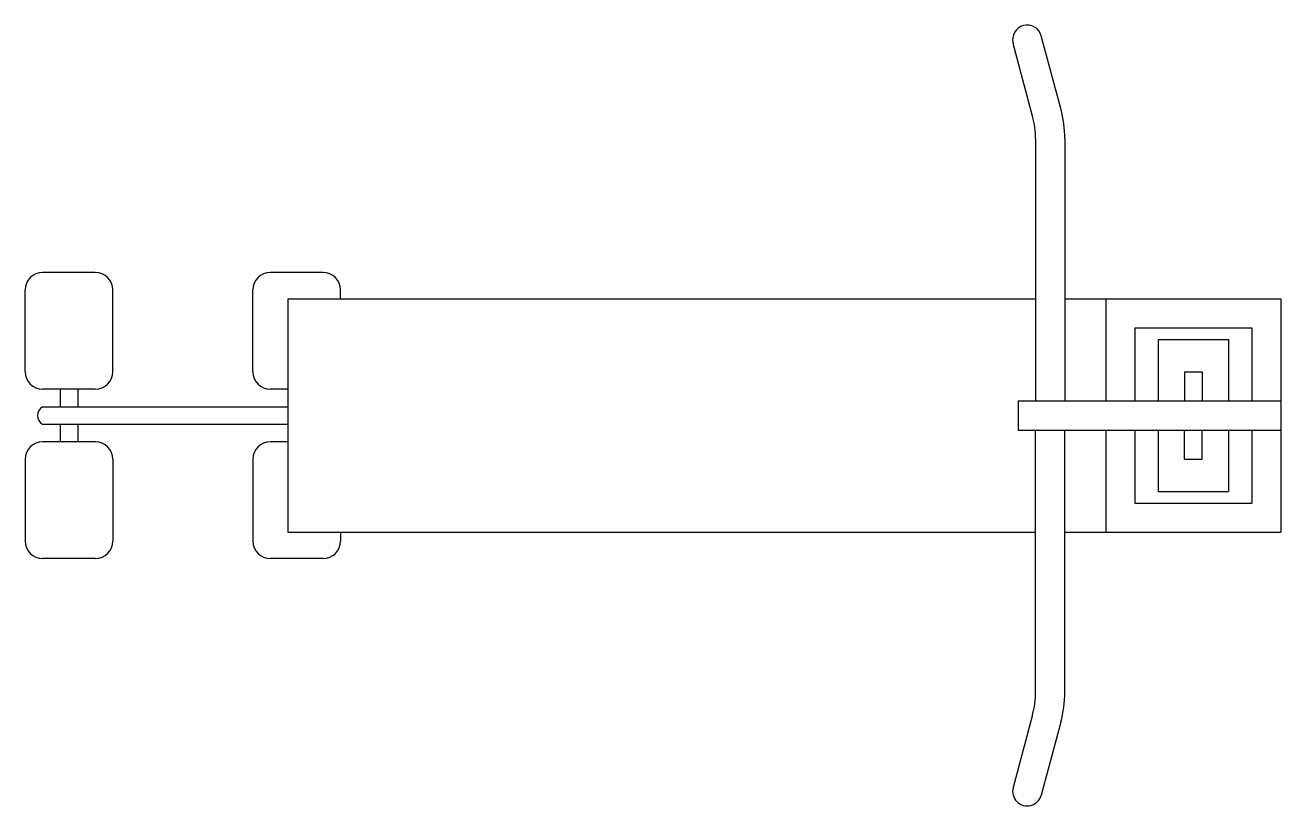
# Model space of a CAD drawing. Header units: millimetres. Extents: x 1384.6 to 1386.75, y 2706.9 to 2708.24.
import ezdxf

# ---------------------------------------------------------------- set-up
doc = ezdxf.new("R2010")
doc.units = ezdxf.units.MM
doc.header["$LTSCALE"] = 10
doc.layers.add('Equipam_fitness', color=1, linetype='Continuous')

msp = doc.modelspace()

# ---------------------------------------------------------------- linework, layer by layer
at = {"layer": 'Equipam_fitness'}
for p, q in [((1386.378, 2708.0923), (1386.3447, 2708.2168)), ((1386.3297, 2708.0793), (1386.2964, 2708.2039)), ((1386.3349, 2708.0405), (1386.3349, 2707.5918)), ((1386.3849, 2708.0405), (1386.3849, 2707.5918)), ((1384.7249, 2707.8118), (1384.6349, 2707.8118)), ((1385.1149, 2707.8118), (1385.0249, 2707.8118)), ((1384.6049, 2707.6418), (1384.6049, 2707.7818)), ((1384.7549, 2707.6418), (1384.7549, 2707.7818)), ((1384.9949, 2707.6418), (1384.9949, 2707.7818)), ((1385.1449, 2707.7668), (1385.1449, 2707.7818)), ((1385.0549, 2707.7668), (1385.0549, 2707.3668)), ((1385.0549, 2707.7668), (1386.3349, 2707.7668)), ((1386.3849, 2707.7668), (1386.7549, 2707.7668)), ((1386.4549, 2707.7668), (1386.4549, 2707.5918)), ((1386.7549, 2707.7668), (1386.7549, 2707.3668)), ((1386.5049, 2707.7168), (1386.7049, 2707.7168)), ((1386.5049, 2707.7168), (1386.5049, 2707.5918)), ((1386.7049, 2707.7168), (1386.7049, 2707.5918)), ((1386.5449, 2707.6968), (1386.6649, 2707.6968)), ((1386.5449, 2707.6968), (1386.5449, 2707.5918)), ((1386.6649, 2707.6968), (1386.6649, 2707.5918)), ((1386.5899, 2707.6418), (1386.6199, 2707.6418)), ((1386.5899, 2707.6418), (1386.5899, 2707.5918)), ((1386.6199, 2707.6418), (1386.6199, 2707.5918)), ((1384.7249, 2707.6118), (1384.6349, 2707.6118)), ((1384.6649, 2707.6118), (1384.6649, 2707.5818)), ((1384.6949, 2707.6118), (1384.6949, 2707.5818)), ((1385.0549, 2707.6118), (1385.0249, 2707.6118)), ((1384.6349, 2707.5818), (1385.0549, 2707.5818)), ((1386.3049, 2707.5918), (1386.3049, 2707.5418)), ((1386.3049, 2707.5918), (1386.7549, 2707.5918)), ((1384.6349, 2707.5518), (1385.0549, 2707.5518)), ((1384.6649, 2707.5518), (1384.6649, 2707.5218)), ((1384.6949, 2707.5518), (1384.6949, 2707.5218)), ((1386.3049, 2707.5418), (1386.7549, 2707.5418)), ((1386.3349, 2707.0932), (1386.3349, 2707.5418)), ((1386.3849, 2707.0932), (1386.3849, 2707.5418)), ((1386.4549, 2707.5418), (1386.4549, 2707.3668)), ((1386.5049, 2707.5418), (1386.5049, 2707.4168)), ((1386.5449, 2707.5418), (1386.5449, 2707.4368)), ((1386.5899, 2707.4918), (1386.5899, 2707.5418)), ((1386.6199, 2707.4918), (1386.6199, 2707.5418)), ((1386.6649, 2707.5418), (1386.6649, 2707.4368)), ((1386.7049, 2707.5418), (1386.7049, 2707.4168)), ((1384.7249, 2707.5218), (1384.6349, 2707.5218)), ((1385.0549, 2707.5218), (1385.0249, 2707.5218)), ((1384.6049, 2707.4918), (1384.6049, 2707.3518)), ((1384.7549, 2707.4918), (1384.7549, 2707.3518)), ((1384.9949, 2707.4918), (1384.9949, 2707.3518)), ((1386.5899, 2707.4918), (1386.6199, 2707.4918)), ((1386.5449, 2707.4368), (1386.6649, 2707.4368)), ((1386.5049, 2707.4168), (1386.7049, 2707.4168)), ((1385.0549, 2707.3668), (1386.3349, 2707.3668)), ((1385.1449, 2707.3668), (1385.1449, 2707.3518)), ((1386.3849, 2707.3668), (1386.7549, 2707.3668)), ((1384.7249, 2707.3218), (1384.6349, 2707.3218)), ((1385.1149, 2707.3218), (1385.0249, 2707.3218)), ((1386.3297, 2707.0543), (1386.2964, 2706.9298)), ((1386.378, 2707.0414), (1386.3447, 2706.9168))]:
    msp.add_line(p, q, dxfattribs=at)
for centre, radius, start, end in [((1386.3205, 2708.2104), 0.025, 15, 195), ((1386.1849, 2708.0405), 0.15, 0, 15), ((1386.1849, 2708.0405), 0.2, 0, 15), ((1384.6349, 2707.7818), 0.03, 90, 180), ((1384.7249, 2707.7818), 0.03, 0, 90), ((1385.0249, 2707.7818), 0.03, 90, 180), ((1385.1149, 2707.7818), 0.03, 0, 90), ((1384.6349, 2707.6418), 0.03, 180, 270), ((1384.7249, 2707.6418), 0.03, 270, 0), ((1385.0249, 2707.6418), 0.03, 180, 270), ((1384.6431, 2707.5668), 0.0171, 118.7179, 241.2821), ((1384.6349, 2707.4918), 0.03, 90, 180), ((1384.7249, 2707.4918), 0.03, 0, 90), ((1385.0249, 2707.4918), 0.03, 90, 180), ((1384.6349, 2707.3518), 0.03, 180, 270), ((1384.7249, 2707.3518), 0.03, 270, 0), ((1385.0249, 2707.3518), 0.03, 180, 270), ((1385.1149, 2707.3518), 0.03, 270, 0), ((1386.1849, 2707.0932), 0.15, 345, 0), ((1386.1849, 2707.0932), 0.2, 345, 0), ((1386.3205, 2706.9233), 0.025, 165, 345)]:
    msp.add_arc(centre, radius, start, end, dxfattribs=at)

doc.saveas('drawing.dxf')
